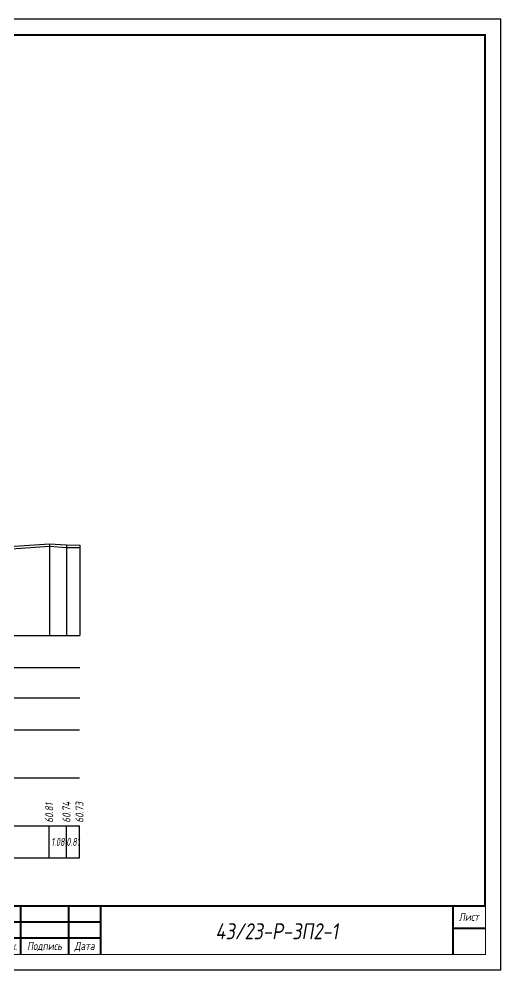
# Model space of a CAD drawing. Extents: x -717 to 1451, y -133302 to 233.
# Drawn here: x 239.5 to 389.9, y -55017.4 to -54720.4 of the extents above; entities that cross this region are included whole.
import ezdxf
from ezdxf.enums import TextEntityAlignment as Align

# ---------------------------------------------------------------- set-up
doc = ezdxf.new("R2010")
doc.units = 0
for name, color, linetype in [('Зарамочное оформление', 7, 'Continuous'), ('Код_510', 7, 'Continuous'), ('Таблица', 7, 'Continuous'), ('Черный поперечник', 3, 'Continuous')]:
    doc.layers.add(name, color=color, linetype=linetype)
doc.layers.add('Контур_2570', color=7, linetype='Continuous', true_color=0x80ff00)
doc.styles.add('М', font='romand.shx', dxfattribs={"width": 0.8, "oblique": 10, "height": 2.5})

# ---------------------------------------------------------------- blocks, each defined once
blk = doc.blocks.new('Штамп')
at = {"linetype": 'Continuous'}
blk.add_wipeout([(199.95, -411.25), (384.95, -411.25), (384.95, -426.25), (199.95, -426.25)], dxfattribs=at).dxf.layer = 'Зарамочное оформление'
at = {"layer": 'Зарамочное оформление', "linetype": 'Continuous', "lineweight": -3, "const_width": 0.6, "flags": 128}
for points in [[(199.95, -426.25), (199.95, -411.25), (384.95, -411.25)], [(209.95, -411.25), (209.95, -426.25)], [(219.95, -411.25), (219.95, -426.25)], [(229.95, -411.25), (229.95, -426.25)], [(239.95, -411.25), (239.95, -426.25)], [(254.95, -411.25), (254.95, -426.25)], [(264.95, -411.25), (264.95, -426.25)], [(374.95, -411.25), (374.95, -426.25)], [(199.95, -416.25), (264.95, -416.25)], [(374.95, -418.25), (384.95, -418.25)], [(199.95, -421.25), (264.95, -421.25)]]:
    blk.add_lwpolyline(points, dxfattribs=at)
at = {"linetype": 'Continuous', "insert": (319.95, -419.17), "char_height": 5, "width": 110, "attachment_point": 5, "style": 'М'}
blk.add_mtext('{\\Q10;\\W0.8;43/23-Р-ЗП2-1}', dxfattribs=at)
at = {"layer": 'Зарамочное оформление', "linetype": 'Continuous', "style": 'М', "oblique": 10}
for s, width, p in [('Лист', 0.8, (379.95, -414.66)), ('Изм.', 0.8, (204.95, -423.75)), ('Кол.уч.', 0.7, (214.95, -423.75)), ('Лист', 0.8, (224.95, -423.75)), ('N док.', 0.7, (235.28, -423.75)), ('Подпись', 0.8, (247.45, -423.75)), ('Дата', 0.8, (259.95, -423.75))]:
    blk.add_text(s, height=2.5, dxfattribs=dict(at, width=width)).set_placement(p, align=Align.MIDDLE_CENTER)
blk = doc.blocks.new('шифр')
blk.add_blockref('Штамп', (0, -54646))

msp = doc.modelspace()

# ---------------------------------------------------------------- linework, layer by layer
at = {"flags": 128}
msp.add_lwpolyline([(-30.054, -55017.421), (389.946, -55017.421), (389.946, -54720.421), (-30.054, -54720.421)], close=True, dxfattribs=at)
at = {"const_width": 0.6, "flags": 128}
msp.add_lwpolyline([(-10.054, -55012.421), (384.946, -55012.421), (384.946, -54725.421), (-10.054, -54725.421)], close=True, dxfattribs=at)
at = {"layer": 'Код_510'}
for p, q in [((248.89, -54982.421), (248.89, -54972.421)), ((254.288, -54982.421), (254.288, -54972.421)), ((258.361, -54982.421), (258.361, -54972.421))]:
    msp.add_line(p, q, dxfattribs=at)
at = {"layer": 'Контур_2570', "flags": 128}
msp.add_lwpolyline([(80, -54889.825), (87.622, -54889.617), (91.904, -54889.536), (91.904, -54889.536), (109.615, -54886.955), (111.083, -54886.781), (111.083, -54886.031), (112.839, -54885.967), (134.07, -54884.747), (136.794, -54884.688), (157.002, -54884.234), (159.186, -54884.263), (175.913, -54884.488), (178.616, -54884.537), (181.462, -54884.727), (199.306, -54886.096), (199.306, -54886.846), (204.27, -54887.263), (209.686, -54887.797), (209.686, -54887.797), (216.117, -54887.317), (248.944, -54885.062), (254.342, -54885.438), (258.416, -54885.468)], dxfattribs=at)
at = {"layer": 'Таблица'}
for p, q in [((80, -54913), (258.416, -54913)), ((80, -54923), (258.416, -54923)), ((80, -54932.421), (258.416, -54932.421)), ((79.946, -54942.421), (258.361, -54942.421)), ((79.946, -54957.421), (258.361, -54957.421)), ((79.946, -54972.421), (258.361, -54972.421)), ((79.946, -54982.421), (258.361, -54982.421))]:
    msp.add_line(p, q, dxfattribs=at)
at = {"layer": 'Черный поперечник', "color": 7}
for p, q in [((248.944, -54884.312), (248.944, -54913)), ((254.342, -54884.688), (254.342, -54913)), ((258.416, -54884.718), (258.416, -54913))]:
    msp.add_line(p, q, dxfattribs=at)
at = {"layer": 'Черный поперечник', "flags": 128}
msp.add_lwpolyline([(80, -54889.075), (87.622, -54888.867), (91.904, -54888.786), (109.615, -54886.205), (111.083, -54886.031), (112.839, -54885.967), (134.07, -54884.747), (136.794, -54884.688), (157.002, -54884.234), (159.186, -54884.263), (175.913, -54884.488), (178.616, -54884.537), (181.462, -54884.727), (199.306, -54886.096), (204.27, -54886.513), (209.686, -54887.047), (216.117, -54886.567), (248.944, -54884.312), (254.342, -54884.688), (258.416, -54884.718)], dxfattribs=at)

# ---------------------------------------------------------------- texts
at = {"linetype": 'Continuous', "style": 'М', "oblique": 10, "width": 0.8}
msp.add_text('180', height=2.5, dxfattribs=at).set_placement((380.312, -55008.509), align=Align.MIDDLE)
at = {"layer": 'Код_510', "style": 'М', "oblique": 10, "width": 0.8}
for s, p in [('60.81', (248.89, -54971.421)), ('60.74', (254.288, -54971.421)), ('60.73', (258.361, -54971.421))]:
    msp.add_text(s, height=2.5, rotation=90, dxfattribs=at).set_placement(p, align=Align.MIDDLE_LEFT)
at = {"layer": 'Код_510', "style": 'М', "oblique": 10, "width": 0.6}
for s, p in [('1.08', (251.589, -54977.421)), ('0.81', (256.324, -54977.421))]:
    msp.add_text(s, height=2.5, dxfattribs=at).set_placement(p, align=Align.MIDDLE_CENTER)

# ---------------------------------------------------------------- next in the draw order: block references
msp.add_blockref('шифр', (0, 59.829))

doc.saveas('drawing.dxf')
